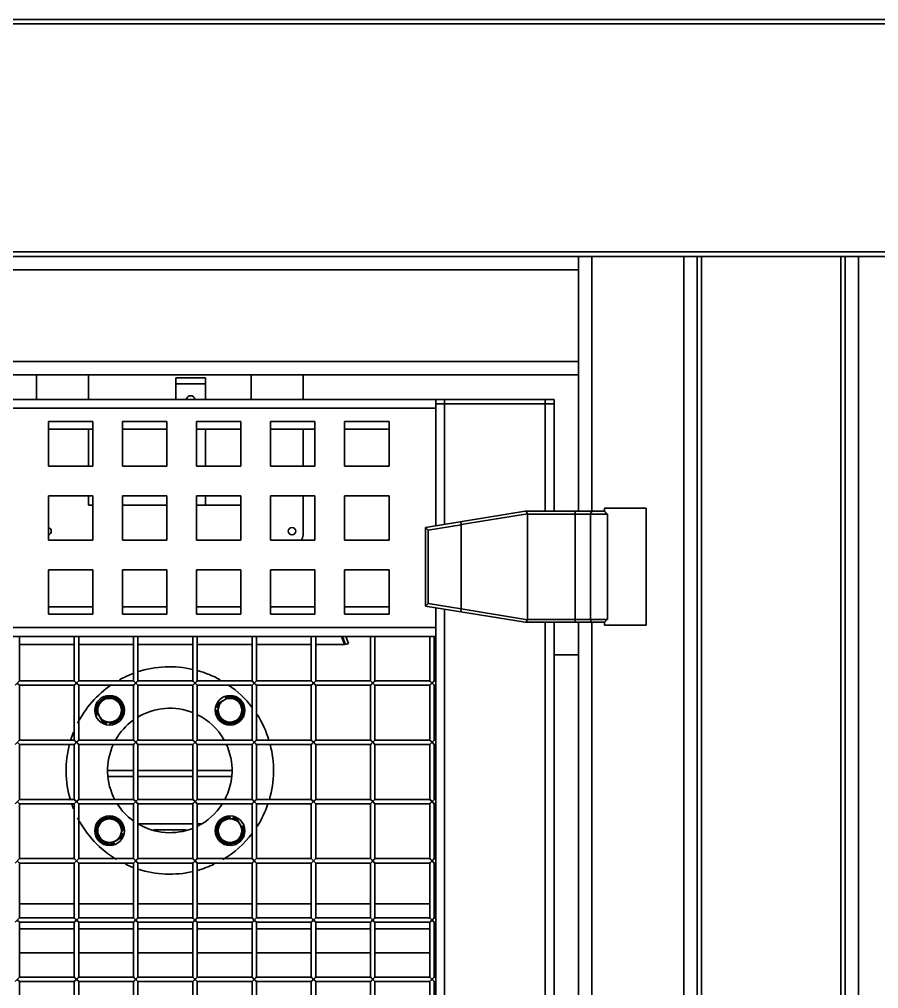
# Model space of a CAD drawing. Header units: millimetres. Extents: x 32496 to 166256, y 3504 to 23939.
# Drawn here: x 46157 to 46737, y 12902 to 13557 of the extents above; entities that cross this region are included whole.
import ezdxf

# ---------------------------------------------------------------- set-up
doc = ezdxf.new("R2010")
doc.units = ezdxf.units.MM
doc.layers.get('0').update_dxf_attribs({"lineweight": 35})

msp = doc.modelspace()

# ---------------------------------------------------------------- linework, layer by layer
at = {"linetype": 'Continuous'}
for p, q in [((52008.64, 13556.575), (40172.64, 13556.575)), ((52132.64, 13553.575), (40172.64, 13553.575)), ((52132.64, 13399.575), (40172.64, 13399.575)), ((52132.64, 13396.575), (40172.64, 13396.575)), ((46534.64, 13396.575), (46534.64, 13316.575)), ((46543.64, 13224.575), (46543.64, 13396.575)), ((46605.64, 10877.575), (46605.64, 13396.575)), ((46614.64, 13396.575), (46614.64, 10877.575)), ((46714.64, 13396.575), (46614.64, 13396.575)), ((46617.64, 13396.575), (46617.64, 10877.575)), ((46711.64, 13396.575), (46711.64, 10877.575)), ((46714.64, 13396.575), (46714.64, 10877.575)), ((46723.64, 13396.575), (46723.64, 10877.575)), ((46534.64, 13387.575), (45612.14, 13387.575)), ((46534.64, 13325.575), (45813.138, 13325.575)), ((46534.64, 13316.575), (45809.11, 13316.575)), ((46168.64, 13300.075), (46168.64, 13316.575)), ((46203.64, 13316.575), (46203.64, 13300.075)), ((46262.64, 13300.075), (46262.64, 13314.575)), ((46262.64, 13314.575), (46282.64, 13314.575)), ((46282.64, 13300.075), (46282.64, 13314.575)), ((46313.64, 13300.075), (46313.64, 13316.575)), ((46348.64, 13316.575), (46348.64, 13300.075)), ((46534.64, 13224.575), (46534.64, 13316.575)), ((46282.64, 13310.575), (46262.64, 13310.575)), ((46438.14, 13300.075), (45812.14, 13300.075)), ((46438.14, 13214.716), (46438.14, 13300.075)), ((46438.14, 13300.075), (46518.14, 13300.075)), ((46438.14, 13297.075), (46518.14, 13297.075)), ((46438.14, 13297.075), (46518.14, 13297.075)), ((46444.14, 13297.075), (46444.14, 13300.075)), ((46444.14, 13215.694), (46444.14, 13297.075)), ((46512.14, 13300.075), (46512.14, 13297.075)), ((46512.14, 13297.075), (46512.14, 13224.575)), ((46518.14, 13297.075), (46518.14, 13300.075)), ((46518.14, 13224.575), (46518.14, 13297.075)), ((45812.14, 13294.075), (46438.14, 13294.075)), ((46176.64, 13255.075), (46176.64, 13285.075)), ((46176.64, 13285.075), (46206.64, 13285.075)), ((46206.64, 13285.075), (46206.64, 13255.075)), ((46226.64, 13255.075), (46226.64, 13285.075)), ((46226.64, 13285.075), (46256.64, 13285.075)), ((46256.64, 13285.075), (46256.64, 13255.075)), ((46276.64, 13255.075), (46276.64, 13285.075)), ((46276.64, 13285.075), (46306.64, 13285.075)), ((46306.64, 13285.075), (46306.64, 13255.075)), ((46326.64, 13255.075), (46326.64, 13285.075)), ((46326.64, 13285.075), (46356.64, 13285.075)), ((46356.64, 13285.075), (46356.64, 13255.075)), ((46376.64, 13255.075), (46376.64, 13285.075)), ((46376.64, 13285.075), (46406.64, 13285.075)), ((46406.64, 13285.075), (46406.64, 13255.075)), ((46206.64, 13280.075), (46176.64, 13280.075)), ((46203.64, 13280.075), (46203.64, 13255.075)), ((46256.64, 13280.075), (46226.64, 13280.075)), ((46306.64, 13280.075), (46276.64, 13280.075)), ((46282.64, 13280.075), (46282.64, 13255.075)), ((46356.64, 13280.075), (46326.64, 13280.075)), ((46348.64, 13280.075), (46348.64, 13255.075)), ((46406.64, 13280.075), (46376.64, 13280.075)), ((46206.64, 13255.075), (46176.64, 13255.075)), ((46256.64, 13255.075), (46226.64, 13255.075)), ((46306.64, 13255.075), (46276.64, 13255.075)), ((46356.64, 13255.075), (46326.64, 13255.075)), ((46406.64, 13255.075), (46376.64, 13255.075)), ((46176.64, 13205.075), (46176.64, 13235.075)), ((46176.64, 13235.075), (46206.64, 13235.075)), ((46203.64, 13235.075), (46203.64, 13228.575)), ((46206.64, 13235.075), (46206.64, 13205.075)), ((46226.64, 13205.075), (46226.64, 13235.075)), ((46226.64, 13235.075), (46256.64, 13235.075)), ((46256.64, 13235.075), (46256.64, 13205.075)), ((46276.64, 13205.075), (46276.64, 13235.075)), ((46276.64, 13235.075), (46306.64, 13235.075)), ((46282.64, 13235.075), (46282.64, 13228.575)), ((46306.64, 13235.075), (46306.64, 13205.075)), ((46326.64, 13205.075), (46326.64, 13235.075)), ((46326.64, 13235.075), (46356.64, 13235.075)), ((46348.64, 13235.075), (46348.64, 13208.575)), ((46356.64, 13235.075), (46356.64, 13205.075)), ((46376.64, 13205.075), (46376.64, 13235.075)), ((46376.64, 13235.075), (46406.64, 13235.075)), ((46406.64, 13235.075), (46406.64, 13205.075)), ((46203.64, 13228.575), (46206.64, 13228.575)), ((46226.64, 13228.575), (46256.64, 13228.575)), ((46276.64, 13228.575), (46306.64, 13228.575)), ((46431.14, 13213.575), (46498.64, 13224.575)), ((46500.058, 13222.858), (46455.334, 13215.57)), ((46498.64, 13224.575), (46552.14, 13224.575)), ((46500.14, 13222.575), (46500.14, 13151.575)), ((46500.14, 13222.575), (46554.108, 13222.575)), ((46532.316, 13224.575), (46532.316, 13149.575)), ((46542.629, 13151.575), (46542.629, 13222.575)), ((46552.14, 13224.575), (46552.14, 13226.575)), ((46552.14, 13226.575), (46580.14, 13226.575)), ((46554.108, 13222.575), (46554.108, 13151.575)), ((46580.14, 13147.575), (46580.14, 13226.575)), ((46431.14, 13213.575), (46431.14, 13160.575)), ((46431.14, 13213.575), (46433.14, 13211.875)), ((46455.34, 13215.493), (46433.14, 13211.875)), ((46433.14, 13162.276), (46433.14, 13211.875)), ((46455.34, 13215.493), (46455.34, 13158.658)), ((46206.64, 13205.075), (46176.64, 13205.075)), ((46256.64, 13205.075), (46226.64, 13205.075)), ((46306.64, 13205.075), (46276.64, 13205.075)), ((46356.64, 13205.075), (46326.64, 13205.075)), ((46406.64, 13205.075), (46376.64, 13205.075)), ((46176.64, 13155.075), (46176.64, 13185.075)), ((46176.64, 13185.075), (46206.64, 13185.075)), ((46206.64, 13185.075), (46206.64, 13155.075)), ((46226.64, 13155.075), (46226.64, 13185.075)), ((46226.64, 13185.075), (46256.64, 13185.075)), ((46256.64, 13185.075), (46256.64, 13155.075)), ((46276.64, 13155.075), (46276.64, 13185.075)), ((46276.64, 13185.075), (46306.64, 13185.075)), ((46306.64, 13185.075), (46306.64, 13155.075)), ((46326.64, 13155.075), (46326.64, 13185.075)), ((46326.64, 13185.075), (46356.64, 13185.075)), ((46356.64, 13185.075), (46356.64, 13155.075)), ((46376.64, 13155.075), (46376.64, 13185.075)), ((46376.64, 13185.075), (46406.64, 13185.075)), ((46406.64, 13185.075), (46406.64, 13155.075)), ((46176.64, 13160.075), (46206.64, 13160.075)), ((46226.64, 13160.075), (46256.64, 13160.075)), ((46276.64, 13160.075), (46306.64, 13160.075)), ((46326.64, 13160.075), (46356.64, 13160.075)), ((46376.64, 13160.075), (46406.64, 13160.075)), ((46431.14, 13160.575), (46433.14, 13162.276)), ((46431.14, 13160.575), (46498.64, 13149.575)), ((46433.14, 13162.276), (46455.34, 13158.658)), ((46438.14, 13140.075), (46438.14, 13159.435)), ((46444.14, 12515.694), (46444.14, 13158.457)), ((46455.334, 13158.581), (46500.058, 13151.293)), ((46206.64, 13155.075), (46176.64, 13155.075)), ((46256.64, 13155.075), (46226.64, 13155.075)), ((46306.64, 13155.075), (46276.64, 13155.075)), ((46356.64, 13155.075), (46326.64, 13155.075)), ((46406.64, 13155.075), (46376.64, 13155.075)), ((46554.108, 13151.575), (46500.14, 13151.575)), ((46438.14, 13146.075), (45812.14, 13146.075)), ((46498.64, 13149.575), (46552.14, 13149.575)), ((46512.14, 13149.575), (46512.14, 12524.575)), ((46518.14, 12524.575), (46518.14, 13149.575)), ((46534.64, 12524.575), (46534.64, 13149.575)), ((46543.64, 12524.575), (46543.64, 13149.575)), ((46552.14, 13149.576), (46552.14, 13147.575)), ((46580.14, 13147.575), (46552.14, 13147.575)), ((45812.14, 13140.075), (46438.14, 13140.075)), ((46157.14, 13140.075), (46157.14, 13110.075)), ((46194.14, 13140.075), (46194.14, 13110.075)), ((46197.14, 13140.075), (46197.14, 13110.075)), ((46234.14, 13140.075), (46234.14, 13110.075)), ((46237.14, 13140.075), (46237.14, 13110.075)), ((46274.14, 13140.075), (46274.14, 13110.075)), ((46277.14, 13140.075), (46277.14, 13110.075)), ((46314.14, 13140.075), (46314.14, 13110.075)), ((46317.14, 13140.075), (46317.14, 13110.075)), ((46354.14, 13140.075), (46354.14, 13110.075)), ((46357.14, 13140.075), (46357.14, 13110.075)), ((46374.583, 13140.075), (46376.609, 13134.51)), ((46377.282, 13134.51), (46375.256, 13140.075)), ((46379.161, 13135.194), (46377.384, 13140.075)), ((46394.14, 13140.075), (46394.14, 13110.075)), ((46397.14, 13140.075), (46397.14, 13110.075)), ((46434.14, 13140.075), (46434.14, 13110.075)), ((46437.14, 13140.075), (46437.14, 13110.075)), ((46438.14, 13140.075), (46438.14, 12514.553)), ((46194.14, 13134.51), (46157.14, 13134.51)), ((46234.14, 13134.51), (46197.14, 13134.51)), ((46274.14, 13134.51), (46237.14, 13134.51)), ((46314.14, 13134.51), (46277.14, 13134.51)), ((46354.14, 13134.51), (46317.14, 13134.51)), ((46376.609, 13134.51), (46357.14, 13134.51)), ((46377.282, 13134.51), (46379.161, 13135.194)), ((46534.64, 13127.575), (46518.14, 13127.575)), ((46154.14, 13107.075), (46157.14, 13110.075)), ((46157.14, 13107.075), (46155.64, 13108.575)), ((46157.14, 13110.075), (46194.14, 13110.075)), ((46157.14, 13107.075), (46157.14, 13070.075)), ((46157.14, 13107.075), (46194.14, 13107.075)), ((46194.14, 13107.075), (46197.14, 13110.075)), ((46194.14, 13110.075), (46195.64, 13108.575)), ((46194.14, 13107.075), (46194.14, 13070.075)), ((46197.14, 13107.075), (46195.64, 13108.575)), ((46197.14, 13110.075), (46234.14, 13110.075)), ((46197.14, 13107.075), (46197.14, 13070.075)), ((46197.14, 13107.075), (46234.14, 13107.075)), ((46234.14, 13107.075), (46237.14, 13110.075)), ((46234.14, 13110.075), (46235.64, 13108.575)), ((46234.14, 13107.075), (46234.14, 13070.075)), ((46237.14, 13107.075), (46235.64, 13108.575)), ((46237.14, 13110.075), (46274.14, 13110.075)), ((46237.14, 13107.075), (46237.14, 13070.075)), ((46237.14, 13107.075), (46274.14, 13107.075)), ((46274.14, 13107.075), (46277.14, 13110.075)), ((46274.14, 13110.075), (46275.64, 13108.575)), ((46274.14, 13107.075), (46274.14, 13070.075)), ((46277.14, 13107.075), (46275.64, 13108.575)), ((46277.14, 13110.075), (46314.14, 13110.075)), ((46277.14, 13107.075), (46277.14, 13070.075)), ((46277.14, 13107.075), (46314.14, 13107.075)), ((46314.14, 13107.075), (46317.14, 13110.075)), ((46314.14, 13110.075), (46315.64, 13108.575)), ((46314.14, 13107.075), (46314.14, 13070.075)), ((46317.14, 13107.075), (46315.64, 13108.575)), ((46317.14, 13110.075), (46354.14, 13110.075)), ((46317.14, 13107.075), (46317.14, 13070.075)), ((46317.14, 13107.075), (46354.14, 13107.075)), ((46354.14, 13107.075), (46357.14, 13110.075)), ((46354.14, 13110.075), (46355.64, 13108.575)), ((46354.14, 13107.075), (46354.14, 13070.075)), ((46357.14, 13107.075), (46355.64, 13108.575)), ((46357.14, 13110.075), (46394.14, 13110.075)), ((46357.14, 13107.075), (46357.14, 13070.075)), ((46357.14, 13107.075), (46394.14, 13107.075)), ((46394.14, 13107.075), (46397.14, 13110.075)), ((46394.14, 13110.075), (46395.64, 13108.575)), ((46394.14, 13107.075), (46394.14, 13070.075)), ((46397.14, 13107.075), (46395.64, 13108.575)), ((46397.14, 13110.075), (46434.14, 13110.075)), ((46397.14, 13107.075), (46397.14, 13070.075)), ((46397.14, 13107.075), (46434.14, 13107.075)), ((46434.14, 13107.075), (46437.14, 13110.075)), ((46434.14, 13110.075), (46435.64, 13108.575)), ((46434.14, 13107.075), (46434.14, 13070.075)), ((46437.14, 13107.075), (46435.64, 13108.575)), ((46437.14, 13110.075), (46438.14, 13110.075)), ((46437.14, 13107.075), (46437.14, 13070.075)), ((46437.14, 13107.075), (46438.14, 13107.075)), ((46213.362, 13098.234), (46208.744, 13090.234)), ((46222.6, 13098.234), (46213.362, 13098.234)), ((46227.219, 13090.234), (46222.6, 13098.234)), ((46299.298, 13099.472), (46291.298, 13094.853)), ((46307.298, 13094.853), (46299.298, 13099.472)), ((46291.298, 13094.853), (46291.298, 13085.615)), ((46307.298, 13085.615), (46307.298, 13094.853)), ((46208.744, 13090.234), (46213.362, 13082.234)), ((46222.6, 13082.234), (46227.219, 13090.234)), ((46291.298, 13090.234), (46290.248, 13090.234)), ((46291.298, 13085.615), (46299.298, 13080.997)), ((46299.298, 13080.997), (46307.298, 13085.615)), ((46213.362, 13082.234), (46222.6, 13082.234)), ((46217.981, 13082.234), (46217.981, 13081.184)), ((46154.14, 13067.075), (46157.14, 13070.075)), ((46157.14, 13067.075), (46155.64, 13068.575)), ((46157.14, 13070.075), (46194.14, 13070.075)), ((46157.14, 13067.075), (46157.14, 13030.075)), ((46157.14, 13067.075), (46194.14, 13067.075)), ((46194.14, 13067.075), (46197.14, 13070.075)), ((46194.14, 13070.075), (46195.64, 13068.575)), ((46194.14, 13067.075), (46194.14, 13030.075)), ((46197.14, 13067.075), (46195.64, 13068.575)), ((46197.14, 13070.075), (46234.14, 13070.075)), ((46197.14, 13067.075), (46197.14, 13030.075)), ((46197.14, 13067.075), (46234.14, 13067.075)), ((46234.14, 13067.075), (46237.14, 13070.075)), ((46234.14, 13070.075), (46235.64, 13068.575)), ((46234.14, 13067.075), (46234.14, 13030.075)), ((46237.14, 13067.075), (46235.64, 13068.575)), ((46237.14, 13070.075), (46274.14, 13070.075)), ((46237.14, 13067.075), (46237.14, 13030.075)), ((46237.14, 13067.075), (46274.14, 13067.075)), ((46274.14, 13067.075), (46277.14, 13070.075)), ((46274.14, 13070.075), (46275.64, 13068.575)), ((46274.14, 13067.075), (46274.14, 13030.075)), ((46277.14, 13067.075), (46275.64, 13068.575)), ((46277.14, 13070.075), (46314.14, 13070.075)), ((46277.14, 13067.075), (46277.14, 13030.075)), ((46277.14, 13067.075), (46314.14, 13067.075)), ((46314.14, 13067.075), (46317.14, 13070.075)), ((46314.14, 13070.075), (46315.64, 13068.575)), ((46314.14, 13067.075), (46314.14, 13030.075)), ((46317.14, 13067.075), (46315.64, 13068.575)), ((46317.14, 13070.075), (46354.14, 13070.075)), ((46317.14, 13067.075), (46317.14, 13030.075)), ((46317.14, 13067.075), (46354.14, 13067.075)), ((46354.14, 13067.075), (46357.14, 13070.075)), ((46354.14, 13070.075), (46355.64, 13068.575)), ((46354.14, 13067.075), (46354.14, 13030.075)), ((46357.14, 13067.075), (46355.64, 13068.575)), ((46357.14, 13070.075), (46394.14, 13070.075)), ((46357.14, 13067.075), (46357.14, 13030.075)), ((46357.14, 13067.075), (46394.14, 13067.075)), ((46394.14, 13067.075), (46397.14, 13070.075)), ((46394.14, 13070.075), (46395.64, 13068.575)), ((46394.14, 13067.075), (46394.14, 13030.075)), ((46397.14, 13067.075), (46395.64, 13068.575)), ((46397.14, 13070.075), (46434.14, 13070.075)), ((46397.14, 13067.075), (46397.14, 13030.075)), ((46397.14, 13067.075), (46434.14, 13067.075)), ((46434.14, 13067.075), (46437.14, 13070.075)), ((46434.14, 13070.075), (46435.64, 13068.575)), ((46434.14, 13067.075), (46434.14, 13030.075)), ((46437.14, 13067.075), (46435.64, 13068.575)), ((46437.14, 13070.075), (46438.14, 13070.075)), ((46437.14, 13067.075), (46437.14, 13030.075)), ((46437.14, 13067.075), (46438.14, 13067.075)), ((46234.14, 13049.575), (46216.64, 13049.575)), ((46274.14, 13049.575), (46237.14, 13049.575)), ((46300.64, 13049.575), (46277.14, 13049.575)), ((46234.14, 13045.575), (46217.348, 13045.575)), ((46274.14, 13045.575), (46237.14, 13045.575)), ((46299.928, 13045.575), (46277.14, 13045.575)), ((46154.14, 13027.075), (46157.14, 13030.075)), ((46157.14, 13027.075), (46155.64, 13028.575)), ((46157.14, 13030.075), (46194.14, 13030.075)), ((46157.14, 13027.075), (46157.14, 12990.075)), ((46157.14, 13027.075), (46194.14, 13027.075)), ((46194.14, 13027.075), (46197.14, 13030.075)), ((46194.14, 13030.075), (46195.64, 13028.575)), ((46194.14, 13027.075), (46194.14, 12990.075)), ((46197.14, 13027.075), (46195.64, 13028.575)), ((46197.14, 13030.075), (46234.14, 13030.075)), ((46197.14, 13027.075), (46197.14, 12990.075)), ((46197.14, 13027.075), (46234.14, 13027.075)), ((46234.14, 13027.075), (46237.14, 13030.075)), ((46234.14, 13030.075), (46235.64, 13028.575)), ((46234.14, 13027.075), (46234.14, 12990.075)), ((46237.14, 13027.075), (46235.64, 13028.575)), ((46237.14, 13030.075), (46274.14, 13030.075)), ((46237.14, 13027.075), (46237.14, 12990.075)), ((46237.14, 13027.075), (46274.14, 13027.075)), ((46274.14, 13027.075), (46277.14, 13030.075)), ((46274.14, 13030.075), (46275.64, 13028.575)), ((46274.14, 13027.075), (46274.14, 12990.075)), ((46277.14, 13027.075), (46275.64, 13028.575)), ((46277.14, 13030.075), (46314.14, 13030.075)), ((46277.14, 13027.075), (46277.14, 12990.075)), ((46277.14, 13027.075), (46314.14, 13027.075)), ((46314.14, 13027.075), (46317.14, 13030.075)), ((46314.14, 13030.075), (46315.64, 13028.575)), ((46314.14, 13027.075), (46314.14, 12990.075)), ((46317.14, 13027.075), (46315.64, 13028.575)), ((46317.14, 13030.075), (46354.14, 13030.075)), ((46317.14, 13027.075), (46317.14, 12990.075)), ((46317.14, 13027.075), (46354.14, 13027.075)), ((46354.14, 13027.075), (46357.14, 13030.075)), ((46354.14, 13030.075), (46355.64, 13028.575)), ((46354.14, 13027.075), (46354.14, 12990.075)), ((46357.14, 13027.075), (46355.64, 13028.575)), ((46357.14, 13030.075), (46394.14, 13030.075)), ((46357.14, 13027.075), (46357.14, 12990.075)), ((46357.14, 13027.075), (46394.14, 13027.075)), ((46394.14, 13027.075), (46397.14, 13030.075)), ((46394.14, 13030.075), (46395.64, 13028.575)), ((46394.14, 13027.075), (46394.14, 12990.075)), ((46397.14, 13027.075), (46395.64, 13028.575)), ((46397.14, 13030.075), (46434.14, 13030.075)), ((46397.14, 13027.075), (46397.14, 12990.075)), ((46397.14, 13027.075), (46434.14, 13027.075)), ((46434.14, 13027.075), (46437.14, 13030.075)), ((46434.14, 13030.075), (46435.64, 13028.575)), ((46434.14, 13027.075), (46434.14, 12990.075)), ((46437.14, 13027.075), (46435.64, 13028.575)), ((46437.14, 13030.075), (46438.14, 13030.075)), ((46437.14, 13027.075), (46437.14, 12990.075)), ((46437.14, 13027.075), (46438.14, 13027.075)), ((46217.981, 13018.154), (46209.981, 13013.536)), ((46209.981, 13013.536), (46209.981, 13004.298)), ((46225.981, 13013.536), (46217.981, 13018.154)), ((46225.981, 13004.298), (46225.981, 13013.536)), ((46274.14, 13013.575), (46237.162, 13013.575)), ((46280.033, 13013.575), (46277.14, 13013.575)), ((46294.68, 13016.917), (46290.061, 13008.917)), ((46303.917, 13016.917), (46294.68, 13016.917)), ((46299.298, 13016.917), (46299.298, 13017.967)), ((46308.536, 13008.917), (46303.917, 13016.917)), ((46225.981, 13008.917), (46227.031, 13008.917)), ((46269.636, 13009.575), (46247.565, 13009.575)), ((46290.061, 13008.917), (46294.68, 13000.917)), ((46303.917, 13000.917), (46308.536, 13008.917)), ((46209.981, 13004.298), (46217.981, 12999.679)), ((46217.981, 12999.679), (46225.981, 13004.298)), ((46294.68, 13000.917), (46303.917, 13000.917)), ((46154.14, 12987.075), (46157.14, 12990.075)), ((46157.14, 12987.075), (46155.64, 12988.575)), ((46157.14, 12990.075), (46194.14, 12990.075)), ((46157.14, 12987.075), (46157.14, 12950.075)), ((46157.14, 12987.075), (46194.14, 12987.075)), ((46194.14, 12987.075), (46197.14, 12990.075)), ((46194.14, 12990.075), (46195.64, 12988.575)), ((46194.14, 12987.075), (46194.14, 12950.075)), ((46197.14, 12987.075), (46195.64, 12988.575)), ((46197.14, 12990.075), (46234.14, 12990.075)), ((46197.14, 12987.075), (46197.14, 12950.075)), ((46197.14, 12987.075), (46234.14, 12987.075)), ((46234.14, 12987.075), (46237.14, 12990.075)), ((46234.14, 12990.075), (46235.64, 12988.575)), ((46234.14, 12987.075), (46234.14, 12950.075)), ((46237.14, 12987.075), (46235.64, 12988.575)), ((46237.14, 12990.075), (46274.14, 12990.075)), ((46237.14, 12987.075), (46237.14, 12950.075)), ((46237.14, 12987.075), (46274.14, 12987.075)), ((46274.14, 12987.075), (46277.14, 12990.075)), ((46274.14, 12990.075), (46275.64, 12988.575)), ((46274.14, 12987.075), (46274.14, 12950.075)), ((46277.14, 12987.075), (46275.64, 12988.575)), ((46277.14, 12990.075), (46314.14, 12990.075)), ((46277.14, 12987.075), (46277.14, 12950.075)), ((46277.14, 12987.075), (46314.14, 12987.075)), ((46314.14, 12987.075), (46317.14, 12990.075)), ((46314.14, 12990.075), (46315.64, 12988.575)), ((46314.14, 12987.075), (46314.14, 12950.075)), ((46317.14, 12987.075), (46315.64, 12988.575)), ((46317.14, 12990.075), (46354.14, 12990.075)), ((46317.14, 12987.075), (46317.14, 12950.075)), ((46317.14, 12987.075), (46354.14, 12987.075)), ((46354.14, 12987.075), (46357.14, 12990.075)), ((46354.14, 12990.075), (46355.64, 12988.575)), ((46354.14, 12987.075), (46354.14, 12950.075)), ((46357.14, 12987.075), (46355.64, 12988.575)), ((46357.14, 12990.075), (46394.14, 12990.075)), ((46357.14, 12987.075), (46357.14, 12950.075)), ((46357.14, 12987.075), (46394.14, 12987.075)), ((46394.14, 12987.075), (46397.14, 12990.075)), ((46394.14, 12990.075), (46395.64, 12988.575)), ((46394.14, 12987.075), (46394.14, 12950.075)), ((46397.14, 12987.075), (46395.64, 12988.575)), ((46397.14, 12990.075), (46434.14, 12990.075)), ((46397.14, 12987.075), (46397.14, 12950.075)), ((46397.14, 12987.075), (46434.14, 12987.075)), ((46434.14, 12987.075), (46437.14, 12990.075)), ((46434.14, 12990.075), (46435.64, 12988.575)), ((46434.14, 12987.075), (46434.14, 12950.075)), ((46437.14, 12987.075), (46435.64, 12988.575)), ((46437.14, 12990.075), (46438.14, 12990.075)), ((46437.14, 12987.075), (46437.14, 12950.075)), ((46437.14, 12987.075), (46438.14, 12987.075)), ((46194.14, 12959.575), (46157.14, 12959.575)), ((46234.14, 12959.575), (46197.14, 12959.575)), ((46274.14, 12959.575), (46237.14, 12959.575)), ((46314.14, 12959.575), (46277.14, 12959.575)), ((46354.14, 12959.575), (46317.14, 12959.575)), ((46394.14, 12959.575), (46357.14, 12959.575)), ((46434.14, 12959.575), (46397.14, 12959.575)), ((46438.14, 12959.575), (46437.14, 12959.575)), ((46154.14, 12947.075), (46157.14, 12950.075)), ((46157.14, 12947.075), (46155.64, 12948.575)), ((46157.14, 12950.075), (46194.14, 12950.075)), ((46194.14, 12947.075), (46197.14, 12950.075)), ((46194.14, 12950.075), (46195.64, 12948.575)), ((46197.14, 12947.075), (46195.64, 12948.575)), ((46197.14, 12950.075), (46234.14, 12950.075)), ((46234.14, 12947.075), (46237.14, 12950.075)), ((46234.14, 12950.075), (46235.64, 12948.575)), ((46237.14, 12947.075), (46235.64, 12948.575)), ((46237.14, 12950.075), (46274.14, 12950.075)), ((46274.14, 12947.075), (46277.14, 12950.075)), ((46274.14, 12950.075), (46275.64, 12948.575)), ((46277.14, 12947.075), (46275.64, 12948.575)), ((46277.14, 12950.075), (46314.14, 12950.075)), ((46314.14, 12947.075), (46317.14, 12950.075)), ((46314.14, 12950.075), (46315.64, 12948.575)), ((46317.14, 12947.075), (46315.64, 12948.575)), ((46317.14, 12950.075), (46354.14, 12950.075)), ((46354.14, 12947.075), (46357.14, 12950.075)), ((46354.14, 12950.075), (46355.64, 12948.575)), ((46357.14, 12947.075), (46355.64, 12948.575)), ((46357.14, 12950.075), (46394.14, 12950.075)), ((46394.14, 12947.075), (46397.14, 12950.075)), ((46394.14, 12950.075), (46395.64, 12948.575)), ((46397.14, 12947.075), (46395.64, 12948.575)), ((46397.14, 12950.075), (46434.14, 12950.075)), ((46434.14, 12947.075), (46437.14, 12950.075)), ((46434.14, 12950.075), (46435.64, 12948.575)), ((46437.14, 12947.075), (46435.64, 12948.575)), ((46437.14, 12950.075), (46438.14, 12950.075)), ((46157.14, 12947.075), (46157.14, 12910.075)), ((46157.14, 12947.075), (46194.14, 12947.075)), ((46194.14, 12942.575), (46157.14, 12942.575)), ((46194.14, 12947.075), (46194.14, 12910.075)), ((46197.14, 12947.075), (46197.14, 12910.075)), ((46197.14, 12947.075), (46234.14, 12947.075)), ((46234.14, 12942.575), (46197.14, 12942.575)), ((46234.14, 12947.075), (46234.14, 12910.075)), ((46237.14, 12947.075), (46237.14, 12910.075)), ((46237.14, 12947.075), (46274.14, 12947.075)), ((46274.14, 12942.575), (46237.14, 12942.575)), ((46274.14, 12947.075), (46274.14, 12910.075)), ((46277.14, 12947.075), (46277.14, 12910.075)), ((46277.14, 12947.075), (46314.14, 12947.075)), ((46314.14, 12942.575), (46277.14, 12942.575)), ((46314.14, 12947.075), (46314.14, 12910.075)), ((46317.14, 12947.075), (46317.14, 12910.075)), ((46317.14, 12947.075), (46354.14, 12947.075)), ((46354.14, 12942.575), (46317.14, 12942.575)), ((46354.14, 12947.075), (46354.14, 12910.075)), ((46357.14, 12947.075), (46357.14, 12910.075)), ((46357.14, 12947.075), (46394.14, 12947.075)), ((46394.14, 12942.575), (46357.14, 12942.575)), ((46394.14, 12947.075), (46394.14, 12910.075)), ((46397.14, 12947.075), (46397.14, 12910.075)), ((46397.14, 12947.075), (46434.14, 12947.075)), ((46434.14, 12942.575), (46397.14, 12942.575)), ((46434.14, 12947.075), (46434.14, 12910.075)), ((46437.14, 12947.075), (46437.14, 12910.075)), ((46437.14, 12947.075), (46438.14, 12947.075)), ((46438.14, 12942.575), (46437.14, 12942.575)), ((46194.14, 12926.575), (46157.14, 12926.575)), ((46234.14, 12926.575), (46197.14, 12926.575)), ((46274.14, 12926.575), (46237.14, 12926.575)), ((46314.14, 12926.575), (46277.64, 12926.575)), ((46354.14, 12926.575), (46317.14, 12926.575)), ((46394.14, 12926.575), (46357.14, 12926.575)), ((46434.14, 12926.575), (46397.14, 12926.575)), ((46438.14, 12926.575), (46437.14, 12926.575)), ((46154.14, 12907.075), (46157.14, 12910.075)), ((46157.14, 12907.075), (46155.64, 12908.575)), ((46157.14, 12910.075), (46194.14, 12910.075)), ((46194.14, 12907.075), (46197.14, 12910.075)), ((46194.14, 12910.075), (46195.64, 12908.575)), ((46197.14, 12907.075), (46195.64, 12908.575)), ((46197.14, 12910.075), (46234.14, 12910.075)), ((46234.14, 12907.075), (46237.14, 12910.075)), ((46234.14, 12910.075), (46235.64, 12908.575)), ((46237.14, 12907.075), (46235.64, 12908.575)), ((46237.14, 12910.075), (46274.14, 12910.075)), ((46274.14, 12907.075), (46277.14, 12910.075)), ((46274.14, 12910.075), (46275.64, 12908.575)), ((46277.14, 12907.075), (46275.64, 12908.575)), ((46277.14, 12910.075), (46314.14, 12910.075)), ((46314.14, 12907.075), (46317.14, 12910.075)), ((46314.14, 12910.075), (46315.64, 12908.575)), ((46317.14, 12907.075), (46315.64, 12908.575)), ((46317.14, 12910.075), (46354.14, 12910.075)), ((46354.14, 12907.075), (46357.14, 12910.075)), ((46354.14, 12910.075), (46355.64, 12908.575)), ((46357.14, 12907.075), (46355.64, 12908.575)), ((46357.14, 12910.075), (46394.14, 12910.075)), ((46394.14, 12907.075), (46397.14, 12910.075)), ((46394.14, 12910.075), (46395.64, 12908.575)), ((46397.14, 12907.075), (46395.64, 12908.575)), ((46397.14, 12910.075), (46434.14, 12910.075)), ((46434.14, 12907.075), (46437.14, 12910.075)), ((46434.14, 12910.075), (46435.64, 12908.575)), ((46437.14, 12907.075), (46435.64, 12908.575)), ((46437.14, 12910.075), (46438.14, 12910.075)), ((46157.14, 12907.075), (46157.14, 12870.075)), ((46157.14, 12907.075), (46194.14, 12907.075)), ((46194.14, 12907.075), (46194.14, 12870.075)), ((46197.14, 12907.075), (46197.14, 12870.075)), ((46197.14, 12907.075), (46234.14, 12907.075)), ((46234.14, 12907.075), (46234.14, 12870.075)), ((46237.14, 12907.075), (46237.14, 12870.075)), ((46237.14, 12907.075), (46274.14, 12907.075)), ((46274.14, 12907.075), (46274.14, 12870.075)), ((46277.14, 12907.075), (46277.14, 12870.075)), ((46277.14, 12907.075), (46314.14, 12907.075)), ((46314.14, 12907.075), (46314.14, 12870.075)), ((46317.14, 12907.075), (46317.14, 12870.075)), ((46317.14, 12907.075), (46354.14, 12907.075)), ((46354.14, 12907.075), (46354.14, 12870.075)), ((46357.14, 12907.075), (46357.14, 12870.075)), ((46357.14, 12907.075), (46394.14, 12907.075)), ((46394.14, 12907.075), (46394.14, 12870.075)), ((46397.14, 12907.075), (46397.14, 12870.075)), ((46397.14, 12907.075), (46434.14, 12907.075)), ((46434.14, 12907.075), (46434.14, 12870.075)), ((46437.14, 12907.075), (46437.14, 12870.075)), ((46437.14, 12907.075), (46438.14, 12907.075))]:
    msp.add_line(p, q, dxfattribs=at)
for points in [[(46195.64, 13108.575), (46195.049, 13107.985), (46194.579, 13107.515), (46194.254, 13107.19)], [(46194.255, 13109.96), (46194.57, 13109.645), (46195.06, 13109.155), (46196.229, 13107.986)], [(46195.64, 13108.575), (46196.227, 13109.162), (46196.702, 13109.638), (46197.025, 13109.961)], [(46197.024, 13107.192), (46196.701, 13107.514), (46196.229, 13107.986)], [(46235.64, 13108.575), (46235.049, 13107.985), (46234.579, 13107.515), (46234.254, 13107.19)], [(46234.255, 13109.96), (46234.57, 13109.645), (46235.06, 13109.155), (46236.229, 13107.986)], [(46235.64, 13108.575), (46236.227, 13109.162), (46236.702, 13109.638), (46237.025, 13109.961)], [(46237.024, 13107.192), (46236.701, 13107.514), (46236.229, 13107.986)], [(46275.64, 13108.575), (46275.049, 13107.985), (46274.579, 13107.515), (46274.254, 13107.19)], [(46274.255, 13109.96), (46274.57, 13109.645), (46275.06, 13109.155), (46276.229, 13107.986)], [(46275.64, 13108.575), (46276.227, 13109.162), (46276.702, 13109.638), (46277.025, 13109.961)], [(46277.024, 13107.192), (46276.701, 13107.514), (46276.229, 13107.986)], [(46315.64, 13108.575), (46315.049, 13107.985), (46314.579, 13107.515), (46314.254, 13107.19)], [(46314.255, 13109.96), (46314.57, 13109.645), (46315.06, 13109.155), (46316.229, 13107.986)], [(46315.64, 13108.575), (46316.227, 13109.162), (46316.702, 13109.638), (46317.025, 13109.961)], [(46317.024, 13107.192), (46316.701, 13107.514), (46316.229, 13107.986)], [(46355.64, 13108.575), (46355.049, 13107.985), (46354.579, 13107.515), (46354.254, 13107.19)], [(46354.255, 13109.96), (46354.57, 13109.645), (46355.06, 13109.155), (46356.229, 13107.986)], [(46355.64, 13108.575), (46356.227, 13109.162), (46356.702, 13109.638), (46357.025, 13109.961)], [(46357.024, 13107.192), (46356.701, 13107.514), (46356.229, 13107.986)], [(46395.64, 13108.575), (46395.049, 13107.985), (46394.579, 13107.515), (46394.254, 13107.19)], [(46394.255, 13109.96), (46394.57, 13109.645), (46395.06, 13109.155), (46396.229, 13107.986)], [(46395.64, 13108.575), (46396.227, 13109.162), (46396.702, 13109.638), (46397.025, 13109.961)], [(46397.024, 13107.192), (46396.701, 13107.514), (46396.229, 13107.986)], [(46435.64, 13108.575), (46435.049, 13107.985), (46434.579, 13107.515), (46434.254, 13107.19)], [(46434.255, 13109.96), (46434.57, 13109.645), (46435.06, 13109.155), (46436.229, 13107.986)], [(46435.64, 13108.575), (46436.227, 13109.162), (46436.702, 13109.638), (46437.025, 13109.961)], [(46437.024, 13107.192), (46436.701, 13107.514), (46436.229, 13107.986)], [(46195.64, 13068.575), (46195.049, 13067.985), (46194.579, 13067.515), (46194.254, 13067.19)], [(46194.255, 13069.96), (46194.57, 13069.645), (46195.06, 13069.155), (46196.229, 13067.986)], [(46195.64, 13068.575), (46196.227, 13069.162), (46196.702, 13069.638), (46197.025, 13069.961)], [(46197.024, 13067.192), (46196.701, 13067.514), (46196.229, 13067.986)], [(46235.64, 13068.575), (46235.049, 13067.985), (46234.579, 13067.515), (46234.254, 13067.19)], [(46234.255, 13069.96), (46234.57, 13069.645), (46235.06, 13069.155), (46236.229, 13067.986)], [(46235.64, 13068.575), (46236.227, 13069.162), (46236.702, 13069.638), (46237.025, 13069.961)], [(46237.024, 13067.192), (46236.701, 13067.514), (46236.229, 13067.986)], [(46275.64, 13068.575), (46275.049, 13067.985), (46274.579, 13067.515), (46274.254, 13067.19)], [(46274.255, 13069.96), (46274.57, 13069.645), (46275.06, 13069.155), (46276.229, 13067.986)], [(46275.64, 13068.575), (46276.227, 13069.162), (46276.702, 13069.638), (46277.025, 13069.961)], [(46277.024, 13067.192), (46276.701, 13067.514), (46276.229, 13067.986)], [(46315.64, 13068.575), (46315.049, 13067.985), (46314.579, 13067.515), (46314.254, 13067.19)], [(46314.255, 13069.96), (46314.57, 13069.645), (46315.06, 13069.155), (46316.229, 13067.986)], [(46315.64, 13068.575), (46316.227, 13069.162), (46316.702, 13069.638), (46317.025, 13069.961)], [(46317.024, 13067.192), (46316.701, 13067.514), (46316.229, 13067.986)], [(46355.64, 13068.575), (46355.049, 13067.985), (46354.579, 13067.515), (46354.254, 13067.19)], [(46354.255, 13069.96), (46354.57, 13069.645), (46355.06, 13069.155), (46356.229, 13067.986)], [(46355.64, 13068.575), (46356.227, 13069.162), (46356.702, 13069.638), (46357.025, 13069.961)], [(46357.024, 13067.192), (46356.701, 13067.514), (46356.229, 13067.986)], [(46395.64, 13068.575), (46395.049, 13067.985), (46394.579, 13067.515), (46394.254, 13067.19)], [(46394.255, 13069.96), (46394.57, 13069.645), (46395.06, 13069.155), (46396.229, 13067.986)], [(46395.64, 13068.575), (46396.227, 13069.162), (46396.702, 13069.638), (46397.025, 13069.961)], [(46397.024, 13067.192), (46396.701, 13067.514), (46396.229, 13067.986)], [(46435.64, 13068.575), (46435.049, 13067.985), (46434.579, 13067.515), (46434.254, 13067.19)], [(46434.255, 13069.96), (46434.57, 13069.645), (46435.06, 13069.155), (46436.229, 13067.986)], [(46435.64, 13068.575), (46436.227, 13069.162), (46436.702, 13069.638), (46437.025, 13069.961)], [(46437.024, 13067.192), (46436.701, 13067.514), (46436.229, 13067.986)], [(46195.64, 13028.575), (46195.049, 13027.985), (46194.579, 13027.515), (46194.254, 13027.19)], [(46194.255, 13029.96), (46194.57, 13029.645), (46195.06, 13029.155), (46196.229, 13027.986)], [(46195.64, 13028.575), (46196.227, 13029.162), (46196.702, 13029.638), (46197.025, 13029.961)], [(46197.024, 13027.192), (46196.701, 13027.514), (46196.229, 13027.986)], [(46235.64, 13028.575), (46235.049, 13027.985), (46234.579, 13027.515), (46234.254, 13027.19)], [(46234.255, 13029.96), (46234.57, 13029.645), (46235.06, 13029.155), (46236.229, 13027.986)], [(46235.64, 13028.575), (46236.227, 13029.162), (46236.702, 13029.638), (46237.025, 13029.961)], [(46237.024, 13027.192), (46236.701, 13027.514), (46236.229, 13027.986)], [(46275.64, 13028.575), (46275.049, 13027.985), (46274.579, 13027.515), (46274.254, 13027.19)], [(46274.255, 13029.96), (46274.57, 13029.645), (46275.06, 13029.155), (46276.229, 13027.986)], [(46275.64, 13028.575), (46276.227, 13029.162), (46276.702, 13029.638), (46277.025, 13029.961)], [(46277.024, 13027.192), (46276.701, 13027.514), (46276.229, 13027.986)], [(46315.64, 13028.575), (46315.049, 13027.985), (46314.579, 13027.515), (46314.254, 13027.19)], [(46314.255, 13029.96), (46314.57, 13029.645), (46315.06, 13029.155), (46316.229, 13027.986)], [(46315.64, 13028.575), (46316.227, 13029.162), (46316.702, 13029.638), (46317.025, 13029.961)], [(46317.024, 13027.192), (46316.701, 13027.514), (46316.229, 13027.986)], [(46355.64, 13028.575), (46355.049, 13027.985), (46354.579, 13027.515), (46354.254, 13027.19)], [(46354.255, 13029.96), (46354.57, 13029.645), (46355.06, 13029.155), (46356.229, 13027.986)], [(46355.64, 13028.575), (46356.227, 13029.162), (46356.702, 13029.638), (46357.025, 13029.961)], [(46357.024, 13027.192), (46356.701, 13027.514), (46356.229, 13027.986)], [(46395.64, 13028.575), (46395.049, 13027.985), (46394.579, 13027.515), (46394.254, 13027.19)], [(46394.255, 13029.96), (46394.57, 13029.645), (46395.06, 13029.155), (46396.229, 13027.986)], [(46395.64, 13028.575), (46396.227, 13029.162), (46396.702, 13029.638), (46397.025, 13029.961)], [(46397.024, 13027.192), (46396.701, 13027.514), (46396.229, 13027.986)], [(46435.64, 13028.575), (46435.049, 13027.985), (46434.579, 13027.515), (46434.254, 13027.19)], [(46434.255, 13029.96), (46434.57, 13029.645), (46435.06, 13029.155), (46436.229, 13027.986)], [(46435.64, 13028.575), (46436.227, 13029.162), (46436.702, 13029.638), (46437.025, 13029.961)], [(46437.024, 13027.192), (46436.701, 13027.514), (46436.229, 13027.986)], [(46195.64, 12988.575), (46195.049, 12987.985), (46194.579, 12987.515), (46194.254, 12987.19)], [(46194.255, 12989.96), (46194.57, 12989.645), (46195.06, 12989.155), (46196.229, 12987.986)], [(46195.64, 12988.575), (46196.227, 12989.162), (46196.702, 12989.638), (46197.025, 12989.961)], [(46197.024, 12987.192), (46196.701, 12987.514), (46196.229, 12987.986)], [(46235.64, 12988.575), (46235.049, 12987.985), (46234.579, 12987.515), (46234.254, 12987.19)], [(46234.255, 12989.96), (46234.57, 12989.645), (46235.06, 12989.155), (46236.229, 12987.986)], [(46235.64, 12988.575), (46236.227, 12989.162), (46236.702, 12989.638), (46237.025, 12989.961)], [(46237.024, 12987.192), (46236.701, 12987.514), (46236.229, 12987.986)], [(46275.64, 12988.575), (46275.049, 12987.985), (46274.579, 12987.515), (46274.254, 12987.19)], [(46274.255, 12989.96), (46274.57, 12989.645), (46275.06, 12989.155), (46276.229, 12987.986)], [(46275.64, 12988.575), (46276.227, 12989.162), (46276.702, 12989.638), (46277.025, 12989.961)], [(46277.024, 12987.192), (46276.701, 12987.514), (46276.229, 12987.986)], [(46315.64, 12988.575), (46315.049, 12987.985), (46314.579, 12987.515), (46314.254, 12987.19)], [(46314.255, 12989.96), (46314.57, 12989.645), (46315.06, 12989.155), (46316.229, 12987.986)], [(46315.64, 12988.575), (46316.227, 12989.162), (46316.702, 12989.638), (46317.025, 12989.961)], [(46317.024, 12987.192), (46316.701, 12987.514), (46316.229, 12987.986)], [(46355.64, 12988.575), (46355.049, 12987.985), (46354.579, 12987.515), (46354.254, 12987.19)], [(46354.255, 12989.96), (46354.57, 12989.645), (46355.06, 12989.155), (46356.229, 12987.986)], [(46355.64, 12988.575), (46356.227, 12989.162), (46356.702, 12989.638), (46357.025, 12989.961)], [(46357.024, 12987.192), (46356.701, 12987.514), (46356.229, 12987.986)], [(46395.64, 12988.575), (46395.049, 12987.985), (46394.579, 12987.515), (46394.254, 12987.19)], [(46394.255, 12989.96), (46394.57, 12989.645), (46395.06, 12989.155), (46396.229, 12987.986)], [(46395.64, 12988.575), (46396.227, 12989.162), (46396.702, 12989.638), (46397.025, 12989.961)], [(46397.024, 12987.192), (46396.701, 12987.514), (46396.229, 12987.986)], [(46435.64, 12988.575), (46435.049, 12987.985), (46434.579, 12987.515), (46434.254, 12987.19)], [(46434.255, 12989.96), (46434.57, 12989.645), (46435.06, 12989.155), (46436.229, 12987.986)], [(46435.64, 12988.575), (46436.227, 12989.162), (46436.702, 12989.638), (46437.025, 12989.961)], [(46437.024, 12987.192), (46436.701, 12987.514), (46436.229, 12987.986)], [(46195.64, 12948.575), (46195.049, 12947.985), (46194.579, 12947.515), (46194.254, 12947.19)], [(46194.255, 12949.96), (46194.57, 12949.645), (46195.06, 12949.155), (46196.229, 12947.986)], [(46195.64, 12948.575), (46196.227, 12949.162), (46196.702, 12949.638), (46197.025, 12949.961)], [(46197.024, 12947.192), (46196.701, 12947.514), (46196.229, 12947.986)], [(46235.64, 12948.575), (46235.049, 12947.985), (46234.579, 12947.515), (46234.254, 12947.19)], [(46234.255, 12949.96), (46234.57, 12949.645), (46235.06, 12949.155), (46236.229, 12947.986)], [(46235.64, 12948.575), (46236.227, 12949.162), (46236.702, 12949.638), (46237.025, 12949.961)], [(46237.024, 12947.192), (46236.701, 12947.514), (46236.229, 12947.986)], [(46275.64, 12948.575), (46275.049, 12947.985), (46274.579, 12947.515), (46274.254, 12947.19)], [(46274.255, 12949.96), (46274.57, 12949.645), (46275.06, 12949.155), (46276.229, 12947.986)], [(46275.64, 12948.575), (46276.227, 12949.162), (46276.702, 12949.638), (46277.025, 12949.961)], [(46277.024, 12947.192), (46276.701, 12947.514), (46276.229, 12947.986)], [(46315.64, 12948.575), (46315.049, 12947.985), (46314.579, 12947.515), (46314.254, 12947.19)], [(46314.255, 12949.96), (46314.57, 12949.645), (46315.06, 12949.155), (46316.229, 12947.986)], [(46315.64, 12948.575), (46316.227, 12949.162), (46316.702, 12949.638), (46317.025, 12949.961)], [(46317.024, 12947.192), (46316.701, 12947.514), (46316.229, 12947.986)], [(46355.64, 12948.575), (46355.049, 12947.985), (46354.579, 12947.515), (46354.254, 12947.19)], [(46354.255, 12949.96), (46354.57, 12949.645), (46355.06, 12949.155), (46356.229, 12947.986)], [(46355.64, 12948.575), (46356.227, 12949.162), (46356.702, 12949.638), (46357.025, 12949.961)], [(46357.024, 12947.192), (46356.701, 12947.514), (46356.229, 12947.986)], [(46395.64, 12948.575), (46395.049, 12947.985), (46394.579, 12947.515), (46394.254, 12947.19)], [(46394.255, 12949.96), (46394.57, 12949.645), (46395.06, 12949.155), (46396.229, 12947.986)], [(46395.64, 12948.575), (46396.227, 12949.162), (46396.702, 12949.638), (46397.025, 12949.961)], [(46397.024, 12947.192), (46396.701, 12947.514), (46396.229, 12947.986)], [(46435.64, 12948.575), (46435.049, 12947.985), (46434.579, 12947.515), (46434.254, 12947.19)], [(46434.255, 12949.96), (46434.57, 12949.645), (46435.06, 12949.155), (46436.229, 12947.986)], [(46435.64, 12948.575), (46436.227, 12949.162), (46436.702, 12949.638), (46437.025, 12949.961)], [(46437.024, 12947.192), (46436.701, 12947.514), (46436.229, 12947.986)], [(46195.64, 12908.575), (46195.049, 12907.985), (46194.579, 12907.515), (46194.254, 12907.19)], [(46194.255, 12909.96), (46194.57, 12909.645), (46195.06, 12909.155), (46196.229, 12907.986)], [(46195.64, 12908.575), (46196.227, 12909.162), (46196.702, 12909.638), (46197.025, 12909.961)], [(46235.64, 12908.575), (46235.049, 12907.985), (46234.579, 12907.515), (46234.254, 12907.19)], [(46234.255, 12909.96), (46234.57, 12909.645), (46235.06, 12909.155), (46236.229, 12907.986)], [(46235.64, 12908.575), (46236.227, 12909.162), (46236.702, 12909.638), (46237.025, 12909.961)], [(46275.64, 12908.575), (46275.049, 12907.985), (46274.579, 12907.515), (46274.254, 12907.19)], [(46274.255, 12909.96), (46274.57, 12909.645), (46275.06, 12909.155), (46276.229, 12907.986)], [(46275.64, 12908.575), (46276.227, 12909.162), (46276.702, 12909.638), (46277.025, 12909.961)], [(46315.64, 12908.575), (46315.049, 12907.985), (46314.579, 12907.515), (46314.254, 12907.19)], [(46314.255, 12909.96), (46314.57, 12909.645), (46315.06, 12909.155), (46316.229, 12907.986)], [(46315.64, 12908.575), (46316.227, 12909.162), (46316.702, 12909.638), (46317.025, 12909.961)], [(46355.64, 12908.575), (46355.049, 12907.985), (46354.579, 12907.515), (46354.254, 12907.19)], [(46354.255, 12909.96), (46354.57, 12909.645), (46355.06, 12909.155), (46356.229, 12907.986)], [(46355.64, 12908.575), (46356.227, 12909.162), (46356.702, 12909.638), (46357.025, 12909.961)], [(46395.64, 12908.575), (46395.049, 12907.985), (46394.579, 12907.515), (46394.254, 12907.19)], [(46394.255, 12909.96), (46394.57, 12909.645), (46395.06, 12909.155), (46396.229, 12907.986)], [(46395.64, 12908.575), (46396.227, 12909.162), (46396.702, 12909.638), (46397.025, 12909.961)], [(46435.64, 12908.575), (46435.049, 12907.985), (46434.579, 12907.515), (46434.254, 12907.19)], [(46434.255, 12909.96), (46434.57, 12909.645), (46435.06, 12909.155), (46436.229, 12907.986)], [(46435.64, 12908.575), (46436.227, 12909.162), (46436.702, 12909.638), (46437.025, 12909.961)], [(46197.024, 12907.192), (46196.701, 12907.514), (46196.229, 12907.986)], [(46237.024, 12907.192), (46236.701, 12907.514), (46236.229, 12907.986)], [(46277.024, 12907.192), (46276.701, 12907.514), (46276.229, 12907.986)], [(46317.024, 12907.192), (46316.701, 12907.514), (46316.229, 12907.986)], [(46357.024, 12907.192), (46356.701, 12907.514), (46356.229, 12907.986)], [(46397.024, 12907.192), (46396.701, 12907.514), (46396.229, 12907.986)], [(46437.024, 12907.192), (46436.701, 12907.514), (46436.229, 12907.986)]]:
    msp.add_lwpolyline(points, dxfattribs=at)
for centre, radius in [((46341.14, 13211.075), 2.5), ((46217.981, 13090.234), 10), ((46217.981, 13090.234), 8), ((46299.298, 13090.234), 10), ((46299.298, 13090.234), 8), ((46217.981, 13008.917), 10), ((46217.981, 13008.917), 8), ((46299.298, 13008.917), 10), ((46299.298, 13008.917), 8)]:
    msp.add_circle(centre, radius, dxfattribs=at)
for centre, radius, start, end in [((46272.64, 13299.575), 3, 9.879671, 170.096185), ((46176.14, 13211.075), 2.5, 282.151888, 78.161573), ((46343.64, 13208.575), 5, 313.607523, 0), ((46258.64, 13049.575), 70, 77.074383, 108.193471), ((46258.64, 13049.575), 70, 110.163835, 119.037769), ((46258.64, 13049.575), 70, 60.946788, 74.583756), ((46258.64, 13049.575), 70, 124.446602, 152.796806), ((46258.64, 13049.575), 70, 37.717574, 55.456514), ((46217.981, 13090.234), 9.05, 63.997879, 118.608266), ((46299.298, 13090.234), 9.05, 95.42945, 113.116412), ((46299.298, 13090.234), 9.05, 34.445809, 85.006186), ((46217.981, 13090.234), 9.05, 124.445809, 175.006186), ((46217.981, 13090.234), 9.05, 0.218892, 56.278236), ((46258.64, 13049.575), 42, 67.990801, 120.90975), ((46299.298, 13090.234), 9.05, 155.353241, 170), ((46299.298, 13090.234), 9.05, 333.997879, 28.608266), ((46217.981, 13090.234), 9.05, 185.42945, 203.116412), ((46217.981, 13090.234), 9.05, 300.423927, 355.955502), ((46258.64, 13049.575), 42, 29.727232, 63.58843), ((46299.298, 13090.234), 9.05, 180, 205.873341), ((46299.298, 13090.234), 9.05, 210.423927, 265.955502), ((46299.298, 13090.234), 9.05, 270.218892, 326.278236), ((46258.64, 13049.575), 70, 17.087313, 32.570298), ((46217.981, 13090.234), 9.05, 245.353241, 260), ((46217.981, 13090.234), 9.05, 270, 295.873341), ((46258.64, 13049.575), 42, 126.237162, 150.266915), ((46258.64, 13049.575), 70, 158.233626, 162.631451), ((46258.64, 13049.575), 70, 165.020884, 196.572577), ((46258.64, 13049.575), 42, 155.074002, 208.125719), ((46258.64, 13049.575), 42, 331.873403, 24.932399), ((46258.64, 13049.575), 70, 343.730544, 14.631091), ((46258.64, 13049.575), 70, 198.778146, 201.764943), ((46258.64, 13049.575), 42, 212.92691, 233.6682), ((46258.64, 13049.575), 42, 296.378032, 327.055841), ((46258.64, 13049.575), 70, 327.374328, 341.216173), ((46258.64, 13049.575), 70, 207.1711, 239.108076), ((46217.981, 13008.917), 9.05, 90.218892, 146.278236), ((46217.981, 13008.917), 9.05, 30.423927, 85.955502), ((46258.64, 13049.575), 42, 239.137483, 291.992977), ((46299.298, 13008.917), 9.05, 120.423927, 175.955502), ((46299.298, 13008.917), 9.05, 90, 115.873341), ((46299.298, 13008.917), 9.05, 65.353241, 80), ((46217.981, 13008.917), 9.05, 153.997879, 208.608266), ((46217.981, 13008.917), 9.05, 0, 25.873341), ((46217.981, 13008.917), 9.05, 335.353241, 350), ((46299.298, 13008.917), 9.05, 180.218892, 236.278236), ((46258.64, 13049.575), 70, 300.849453, 322.665788), ((46299.298, 13008.917), 9.05, 304.445809, 355.006186), ((46299.298, 13008.917), 9.05, 5.42945, 23.116412), ((46217.981, 13008.917), 9.05, 214.445809, 265.006186), ((46217.981, 13008.917), 9.05, 275.42945, 293.116412), ((46299.298, 13008.917), 9.05, 243.997879, 298.608266), ((46258.64, 13049.575), 70, 244.633865, 249.365642), ((46258.64, 13049.575), 70, 252.269416, 282.936052), ((46258.64, 13049.575), 70, 285.433325, 295.404854)]:
    msp.add_arc(centre, radius, start, end, dxfattribs=at)
for centre, major_axis, ratio, start_param, end_param in [((46491.994, 13222.575), (8.145, 0), 0.2455357, 0, 0.1417105), ((46447.194, 13214.165), (8.138, 1.411), 0.2419381, -0.0419274, -0.0035649), ((46447.194, 13159.986), (8.138, -1.411), 0.2419381, 0.0035649, 0.0419274), ((46491.994, 13151.575), (8.145, 0), 0.2455357, -0.1417105, 0)]:
    msp.add_ellipse(centre, major_axis=major_axis, ratio=ratio, start_param=start_param, end_param=end_param, dxfattribs=at)
for points, knots in [([(46498.785, 13224.575), (46498.857, 13224.575), (46498.995, 13224.563), (46499.183, 13224.467), (46499.33, 13224.301), (46499.517, 13223.988), (46499.734, 13223.489), (46499.933, 13223.074), (46500.058, 13222.858)], [0, 0, 0, 0, 0.0954914, 0.1815719, 0.2751296, 0.3866593, 0.6670272, 1, 1, 1, 1]), ([(46542.629, 13222.575), (46542.629, 13222.834), (46542.714, 13223.347), (46543.087, 13224.009), (46543.656, 13224.465), (46544.123, 13224.575), (46544.348, 13224.575)], [0, 0, 0, 0, 0.2672147, 0.5246358, 0.7676565, 1, 1, 1, 1]), ([(46554.108, 13222.575), (46553.958, 13222.686), (46553.675, 13222.907), (46553.287, 13223.242), (46552.952, 13223.563), (46552.672, 13223.859), (46552.478, 13224.089), (46552.351, 13224.252), (46552.278, 13224.353), (46552.22, 13224.438), (46552.182, 13224.498), (46552.16, 13224.535), (46552.149, 13224.554), (46552.143, 13224.567), (46552.14, 13224.573), (46552.14, 13224.575)], [0, 0, 0, 0, 0.1982754, 0.3806938, 0.5455653, 0.6907758, 0.8134789, 0.8652438, 0.9098414, 0.9465551, 0.9745353, 0.984937, 0.9927617, 0.9978387, 1, 1, 1, 1]), ([(46455.26, 13217.506), (46455.241, 13217.503), (46455.219, 13217.464), (46455.205, 13217.411), (46455.188, 13217.312), (46455.181, 13217.15), (46455.187, 13216.802), (46455.234, 13216.267), (46455.295, 13215.815), (46455.334, 13215.57)], [0, 0, 0, 0, 0.0295837, 0.0551746, 0.0889134, 0.1806036, 0.3027047, 0.6210402, 1, 1, 1, 1]), ([(46455.26, 13156.645), (46455.241, 13156.648), (46455.219, 13156.687), (46455.205, 13156.74), (46455.188, 13156.839), (46455.181, 13157.001), (46455.187, 13157.349), (46455.234, 13157.884), (46455.295, 13158.336), (46455.334, 13158.581)], [0, 0, 0, 0, 0.0295836, 0.0551744, 0.0889133, 0.1806036, 0.3027047, 0.6210402, 1, 1, 1, 1]), ([(46500.058, 13151.293), (46499.933, 13151.077), (46499.734, 13150.662), (46499.517, 13150.163), (46499.33, 13149.85), (46499.183, 13149.684), (46498.995, 13149.588), (46498.857, 13149.575), (46498.785, 13149.575)], [0, 0, 0, 0, 0.3329422, 0.6133216, 0.7248572, 0.8184096, 0.904497, 1, 1, 1, 1]), ([(46544.348, 13149.575), (46544.123, 13149.575), (46543.656, 13149.686), (46543.087, 13150.142), (46542.714, 13150.804), (46542.629, 13151.317), (46542.629, 13151.575)], [0, 0, 0, 0, 0.2323435, 0.4753642, 0.7327853, 1, 1, 1, 1]), ([(46552.14, 13149.576), (46552.14, 13149.578), (46552.143, 13149.584), (46552.149, 13149.597), (46552.16, 13149.616), (46552.182, 13149.653), (46552.22, 13149.713), (46552.278, 13149.798), (46552.351, 13149.899), (46552.478, 13150.062), (46552.672, 13150.292), (46552.952, 13150.588), (46553.287, 13150.909), (46553.675, 13151.244), (46553.958, 13151.465), (46554.108, 13151.575)], [0, 0, 0, 0, 0.0021613, 0.0072383, 0.015063, 0.0254647, 0.0534449, 0.0901586, 0.1347562, 0.1865211, 0.3092242, 0.4544347, 0.6193062, 0.8017246, 1, 1, 1, 1])]:
    msp.add_open_spline(points, degree=3, knots=knots, dxfattribs=at)

doc.saveas('drawing.dxf')
